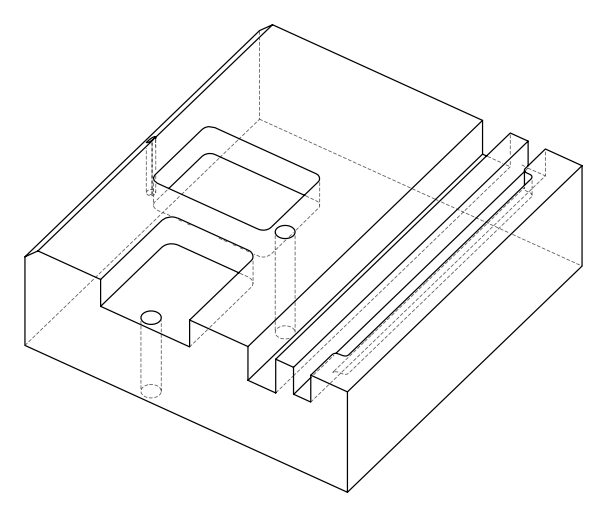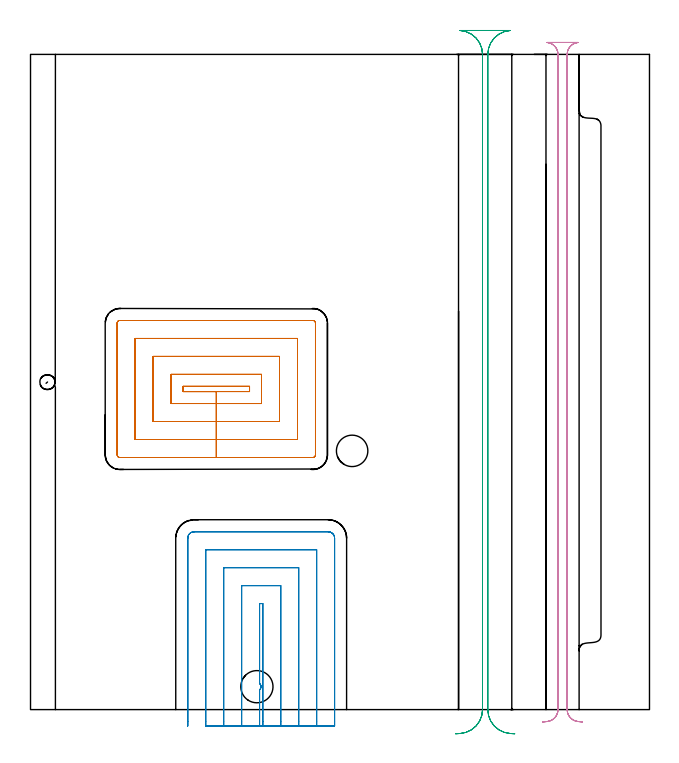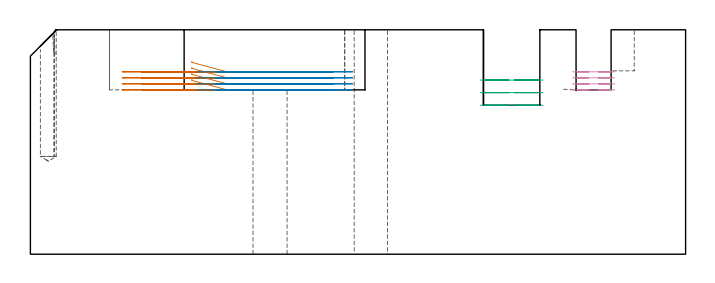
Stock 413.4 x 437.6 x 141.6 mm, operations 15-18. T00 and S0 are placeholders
(PLAN: 18 operations, 14 tool changes, 369.8 min)
(1 SPOT_DRILL | STEP1HOLE | NXT0321_9005460120000 | 0.05 min | 178 mm3)
(2 SPOT_DRILL_1 | STEP1HOLE_1 | NXT0321_9005460120000 | 0.06 min | 4453 mm3)
(3 SPOT_DRILL_2 | STEP1POCKET | NXT0321_9005460120000 | 0.03 min | 4 mm3)
(4 DRILL_BLIND_HOLE_INTO_CENTER | STEP1HOLE | NXT0301_026 | 0.04 min | 122 mm3)
(5 GUN_DRILL_THROUGH_HOLE | STEP1HOLE | UGT0307_001 | 0.63 min | 2581 mm3)
(6 SPADE_DRILL_TO_ENLARGE_THROUGH_HOLE | STEP1HOLE | UGT0306_004 | 0.59 min | 17317 mm3)
(7 DRILL_TO_ENLARGE_THROUGH_HOLE | STEP1HOLE | UGT0301_051 | 0.61 min | 28774 mm3)
(8 DRILL_BLIND_HOLE_INTO_CENTER_1 | STEP1HOLE_1 | NXT0301_062 | 0.07 min | 682 mm3)
(9 GUN_DRILL_THROUGH_HOLE_1 | STEP1HOLE_1 | UGT0307_006 | 0.52 min | 5759 mm3)
(10 DRILL_TO_ENLARGE_THROUGH_HOLE_1 | STEP1HOLE_1 | NXT0301_102 | 0.45 min | 9307 mm3)
(11 DRILL_TO_ENLARGE_THROUGH_HOLE_2 | STEP1HOLE_1 | UGT0301_052 | 0.46 min | 31129 mm3)
(12 DRILL_BLIND_HOLE_INTO_CENTER_2 | STEP1POCKET | UGT0301_032 | 0.34 min | 6322 mm3)
(13 AREA_MILL | FG_CHAMFER_SURFACE | UGT0205_001 | 21.44 min | 59886 mm3)
(14 MILL_OPEN_POCKET | POCKET_OPEN | NXT0201_009 | Follow Part, ap 2, ae 75% | 305.53 min | 1560207 mm3)
(15 MILL_RECTANGULAR_POCKET | POCKET_RECTANGULAR_STRAIGHT | NXT0201_012 | Follow Part, ap 4, ae 75% | 11.27 min | 190527 mm3)
(16 MILL_SLOT | SLOT_PARTIAL_RECTANGULAR | NXT0201_012 | Follow Part, ap 4, ae 75% | 13.91 min | 168472 mm3)
(17 MILL_RECTANGULAR_SLOT | SLOT_RECTANGULAR | UGT0201_004 | Follow Part, ap 8, ae 75% | 6.12 min | 337279 mm3)
(18 MILL_RECTANGULAR_SLOT_1 | SLOT_RECTANGULAR_1 | NXT0201_012 | Follow Part, ap 4, ae 75% | 7.66 min | 116016 mm3)
(TOOL NXT0321_9005460120000 | NC Spot Drill, 142deg, 12mm, Carbide, Uncoated | D12 PA142 FL30 Z2)
(TOOL NXT0301_026 | Carbide Drill 5.5mm [860.1-0550-017A1-MM 2214] | D5.5 PA140 FL28 Z2)
(TOOL UGT0307_001 | Gun Drill 5 mm | D5 PA130 FL24 Z1)
(TOOL UGT0306_004 | Spade Drill 13.5mm | D13.5 PA132 FL10 Z2)
(TOOL UGT0301_051 | Twist Drill 21 mm | D21 PA118 FL145 Z2)
(TOOL NXT0301_062 | Carbide Drill 9.1mm [860.1-0910-027A1-MM 2214] | D9.1 PA140 FL47 Z2)
(TOOL UGT0307_006 | Gun Drill 9 mm | D9 PA130 FL24 Z1)
(TOOL NXT0301_102 | Carbide Drill 13.5mm [860.1-1350-108A1-MM 2214] | D13.5 PA140 FL123 Z2)
(TOOL UGT0301_052 | Twist Drill 21.5 mm | D21.5 PA118 FL150 Z2)
(TOOL UGT0301_032 | Twist Drill 10 mm | D10 PA118 FL87 Z2)
(TOOL UGT0205_001 | Chamfer Mill 20 x 3 x 45 deg. | D20 FL50 Z2)
(TOOL NXT0201_009 | ENDMILL 8mm [2P460-0800-NA 1630] | D8 FL26 Z6)
(TOOL NXT0201_012 | ENDMILL 16mm [2P460-1600-NA 1630] | D16 FL38 Z6)
(TOOL UGT0201_004 | End Mill 32 mm | D32 FL53 Z6)
(OP 15 MILL_RECTANGULAR_POCKET)
G17 G21 G94 G90
T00 M6
G54
G17 G0 G90 X101.9 Y215.541 S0 M3
G43 Z151.6 H1
Z121.86
G94 G1 Y212.4 Z121.018 F250.
X124.1 Z115.07
X146.3 F500.
Y215.9
X101.9
Y212.4
X124.1
Y204.4
X154.3
Y223.9
X93.9
Y204.4
X124.1
Y192.4
X166.3
Y235.9
X81.9
Y192.4
X124.1
Y180.4
X178.3
Y247.9
X69.9
Y180.4
X124.1
Y168.4
X188.6
G3 X190.3 Y170.1 R1.7
G1 Y258.2
G3 X188.6 Y259.9 R1.7
G1 X59.6
G3 X57.9 Y258.2 R1.7
G1 Y170.1
G3 X59.6 Y168.4 R1.7
G1 X124.1
X125.1
G0 X101.9 Y215.541 Z118.07
G1 Y212.4 Z117.228 F250.
X124.1 Z111.28
X146.3 F500.
Y215.9
X101.9
Y212.4
X124.1
Y204.4
X154.3
Y223.9
X93.9
Y204.4
X124.1
Y192.4
X166.3
Y235.9
X81.9
Y192.4
X124.1
Y180.4
X178.3
Y247.9
X69.9
Y180.4
X124.1
Y168.4
X188.6
G3 X190.3 Y170.1 R1.7
G1 Y258.2
G3 X188.6 Y259.9 R1.7
G1 X59.6
G3 X57.9 Y258.2 R1.7
G1 Y170.1
G3 X59.6 Y168.4 R1.7
G1 X124.1
X125.1
G0 X101.9 Y215.541 Z114.28
G1 Y212.4 Z113.438 F250.
X124.1 Z107.49
X146.3 F500.
Y215.9
X101.9
Y212.4
X124.1
Y204.4
X154.3
Y223.9
X93.9
Y204.4
X124.1
Y192.4
X166.3
Y235.9
X81.9
Y192.4
X124.1
Y180.4
X178.3
Y247.9
X69.9
Y180.4
X124.1
Y168.4
X188.6
G3 X190.3 Y170.1 R1.7
G1 Y258.2
G3 X188.6 Y259.9 R1.7
G1 X59.6
G3 X57.9 Y258.2 R1.7
G1 Y170.1
G3 X59.6 Y168.4 R1.7
G1 X124.1
X125.1
G0 X101.9 Y215.541 Z110.49
G1 Y212.4 Z109.648 F250.
X124.1 Z103.7
X146.3 F500.
Y215.9
X101.9
Y212.4
X124.1
Y204.4
X154.3
Y223.9
X93.9
Y204.4
X124.1
Y192.4
X166.3
Y235.9
X81.9
Y192.4
X124.1
Y180.4
X178.3
Y247.9
X69.9
Y180.4
X124.1
Y168.4
X188.6
G3 X190.3 Y170.1 R1.7
G1 Y258.2
G3 X188.6 Y259.9 R1.7
G1 X59.6
G3 X57.9 Y258.2 R1.7
G1 Y170.1
G3 X59.6 Y168.4 R1.7
G1 X124.1
X125.1
G0 Z151.6
M5
M2
(OP 16 MILL_SLOT)
G17 G21 G94 G90
T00 M6
G54
G17 G0 G90 X155.1 Y-11. S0 M3
G43 Z151.6 H1
Z115.07
G94 G1 Y-8. F250.
Y70.8 F500.
X153.
Y17.37
G2 X153.695 Y16.446 R2.749
X153. Y13.234 R2.76
G1 Y-8.
Y-11. F250.
X167.1
Y-8.
Y82.8 F500.
X141.
Y-8.
Y-11. F250.
X179.1
Y-8.
Y94.8 F500.
X129.
Y-8.
Y-11. F250.
X191.1
Y-8.
Y106.8 F500.
X117.
Y-8.
Y-11. F250.
X203.1
Y-8.
Y114.5 F500.
G3 X198.8 Y118.8 R4.3
G1 X109.3
G3 X105. Y114.5 R4.3
G1 Y-8.
Y-11. F250.
G0 X155.1 Z111.28
G1 Y-8.
Y70.8 F500.
X153.
Y17.37
G2 X153.693 Y16.449 R2.748
X153.838 Y16.052 R2.763
X153. Y13.234 R2.76
G1 Y-8.
Y-11. F250.
X167.1
Y-8.
Y82.8 F500.
X141.
Y-8.
Y-11. F250.
X179.1
Y-8.
Y94.8 F500.
X129.
Y-8.
Y-11. F250.
X191.1
Y-8.
Y106.8 F500.
X117.
Y-8.
Y-11. F250.
X203.1
Y-8.
Y114.5 F500.
G3 X198.8 Y118.8 R4.3
G1 X109.3
G3 X105. Y114.5 R4.3
G1 Y-8.
Y-11. F250.
G0 X155.1 Z107.49
G1 Y-8.
Y70.8 F500.
X153.
Y17.37
G2 X153.693 Y16.449 R2.748
X153.838 Y16.052 R2.763
X153. Y13.234 R2.76
G1 Y-8.
Y-11. F250.
X167.1
Y-8.
Y82.8 F500.
X141.
Y-8.
Y-11. F250.
X179.1
Y-8.
Y94.8 F500.
X129.
Y-8.
Y-11. F250.
X191.1
Y-8.
Y106.8 F500.
X117.
Y-8.
Y-11. F250.
X203.1
Y-8.
Y114.5 F500.
G3 X198.8 Y118.8 R4.3
G1 X109.3
G3 X105. Y114.5 R4.3
G1 Y-8.
Y-11. F250.
G0 X155.1 Z103.7
G1 Y-8.
Y70.8 F500.
X153.
Y17.37
G2 X153.695 Y16.446 R2.749
X153. Y13.234 R2.76
G1 Y-8.
Y-11. F250.
X167.1
Y-8.
Y82.8 F500.
X141.
Y-8.
Y-11. F250.
X179.1
Y-8.
Y94.8 F500.
X129.
Y-8.
Y-11. F250.
X191.1
Y-8.
Y106.8 F500.
X117.
Y-8.
Y-11. F250.
X203.1
Y-8.
Y114.5 F500.
G3 X198.8 Y118.8 R4.3
G1 X109.3
G3 X105. Y114.5 R4.3
G1 Y-8.
Y-11. F250.
G0 Z151.6
M5
M2
(OP 17 MILL_RECTANGULAR_SLOT)
G17 G21 G94 G90
T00 M6
G54
G17 G0 G90 X323.415 Y-16.154 S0 M3
G43 Z151.6 H0
Z109.867
G94 G1 X320.421 Y-15.97 F250.
G2 X305.4 Y0. R16. F500.
G1 Y437.6
G2 X320.42 Y453.57 R16.
G1 Y453.6
X286.88
Y453.57
G2 X301.9 Y437.6 R16.
G1 Y0.
G2 X286.879 Y-15.97 R16.
G1 X283.885 Y-16.154 F250.
G0 X323.415 Z101.933
G1 X320.421 Y-15.97
G2 X305.4 Y0. R16. F500.
G1 Y437.6
G2 X320.42 Y453.57 R16.
G1 Y453.6
X286.88
Y453.57
G2 X301.9 Y437.6 R16.
G1 Y0.
G2 X286.879 Y-15.97 R16.
G1 X283.885 Y-16.154 F250.
G0 X323.415 Z94.
G1 X320.421 Y-15.97
G2 X305.4 Y0. R16. F500.
G1 Y437.6
G2 X320.42 Y453.57 R16.
G1 Y453.6
X286.88
Y453.57
G2 X301.9 Y437.6 R16.
G1 Y0.
G2 X286.879 Y-15.97 R16.
G1 X283.885 Y-16.154 F250.
G0 Z151.6
M5
M2
(OP 18 MILL_RECTANGULAR_SLOT_1)
G17 G21 G94 G90
T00 M6
G54
G17 G0 G90 X368.697 Y-8.23 S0 M3
G43 Z151.6 H1
Z115.07
G94 G1 X365.708 Y-7.97 F250.
G2 X358.4 Y0. R8. F500.
G1 Y437.6
G2 X365.708 Y445.57 R8.
G1 Y445.6
X344.992
Y445.57
G2 X352.3 Y437.6 R8.
G1 Y0.
G2 X344.992 Y-7.97 R8.
G1 X342.003 Y-8.23 F250.
G0 X368.697 Z111.28
G1 X365.708 Y-7.97
G2 X358.4 Y0. R8. F500.
G1 Y437.6
G2 X365.708 Y445.57 R8.
G1 Y445.6
X344.992
Y445.57
G2 X352.3 Y437.6 R8.
G1 Y0.
G2 X344.992 Y-7.97 R8.
G1 X342.003 Y-8.23 F250.
G0 X368.697 Z107.49
G1 X365.708 Y-7.97
G2 X358.4 Y0. R8. F500.
G1 Y437.6
G2 X365.708 Y445.57 R8.
G1 Y445.6
X344.992
Y445.57
G2 X352.3 Y437.6 R8.
G1 Y0.
G2 X344.992 Y-7.97 R8.
G1 X342.003 Y-8.23 F250.
G0 X368.697 Z103.7
G1 X365.708 Y-7.97
G2 X358.4 Y0. R8. F500.
G1 Y437.6
G2 X365.708 Y445.57 R8.
G1 Y445.6
X344.992
Y445.57
G2 X352.3 Y437.6 R8.
G1 Y0.
G2 X344.992 Y-7.97 R8.
G1 X342.003 Y-8.23 F250.
G0 Z151.6
M5
M2
